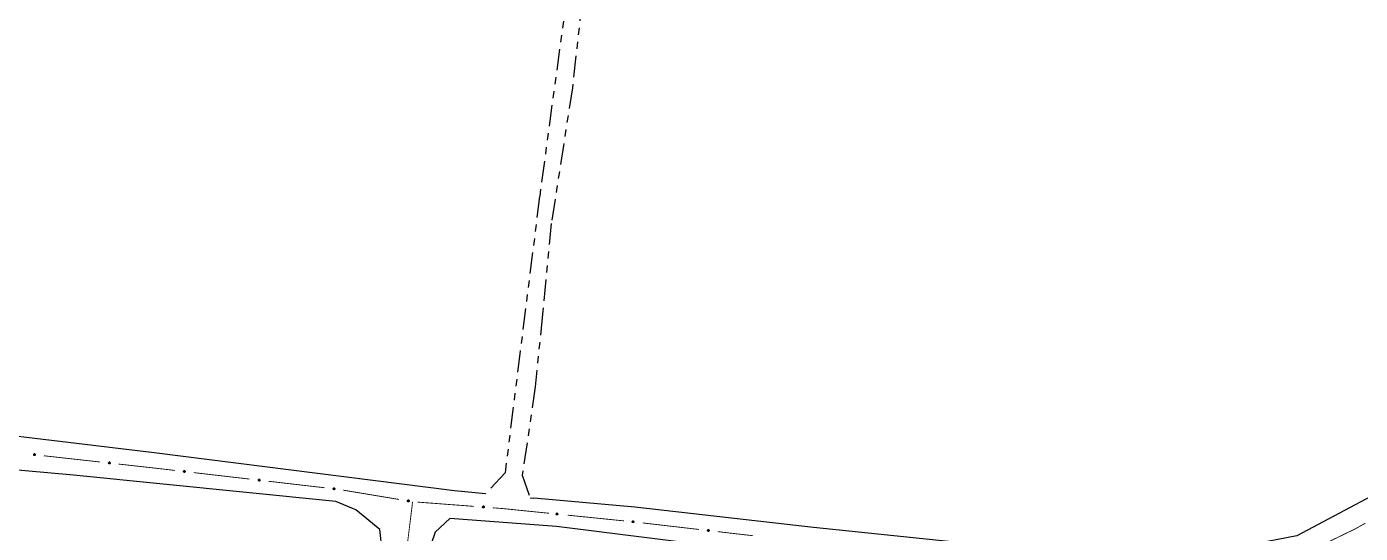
# Model space of a CAD drawing. Extents: x 211453 to 215163, y 4877397 to 4881305.
# Drawn here: x 213236.6 to 213519.8, y 4878715.2 to 4878822.8 of the extents above; entities that cross this region are included whole.
import ezdxf

# ---------------------------------------------------------------- set-up
doc = ezdxf.new("R2010")
doc.units = 0
doc.header["$LTSCALE"] = 1.5
doc.header["$MEASUREMENT"] = 0
doc.linetypes.add('TRACO_25', pattern=[8, 3, -1, 1, -1, 1, -1])
for name, color, linetype in [('SV-EIXO-ROD-ESTR', 7, 'CONTINUOUS'), ('SV-EIXO-RUA-N-PAV', 6, 'CONTINUOUS'), ('SV-EST-MUNIC-PAV', 20, 'CONTINUOUS'), ('SV-RUA-NAO-PAV', 7, 'CONTINUOUS')]:
    doc.layers.add(name, color=color, linetype=linetype)

msp = doc.modelspace()

# ---------------------------------------------------------------- linework, layer by layer
at = {"layer": 'SV-EIXO-ROD-ESTR'}
for points in [[(213238.409234, 4878731.762529), (213238.37148, 4878731.731438), (213238.332674, 4878731.712437), (213238.295747, 4878731.705905), (213238.261611, 4878731.708642), (213238.227003, 4878731.715375), (213238.193608, 4878731.729861), (213238.160105, 4878731.75415), (213238.128651, 4878731.791803), (213238.111799, 4878731.832835), (213238.103458, 4878731.868696), (213238.104262, 4878731.904456), (213238.111366, 4878731.937966), (213238.127561, 4878731.972157), (213238.152507, 4878732.005868), (213238.191134, 4878732.03658), (213238.229306, 4878732.054947), (213238.26519, 4878732.060328), (213238.301135, 4878732.059292), (213238.336385, 4878732.051994), (213238.369084, 4878732.037585), (213238.402981, 4878732.012408), (213238.432788, 4878731.973881), (213238.451542, 4878731.936018), (213238.457425, 4878731.90022), (213238.455608, 4878731.864854), (213238.449277, 4878731.83006), (213238.436112, 4878731.795885), (213238.409234, 4878731.762529)], [(213254.311374, 4878729.995624), (213254.27362, 4878729.964533), (213254.234814, 4878729.945533), (213254.197887, 4878729.939), (213254.16375, 4878729.941737), (213254.129142, 4878729.94847), (213254.095748, 4878729.962956), (213254.062245, 4878729.987245), (213254.030791, 4878730.024899), (213254.013939, 4878730.06593), (213254.005598, 4878730.101791), (213254.006402, 4878730.137551), (213254.013506, 4878730.171061), (213254.029701, 4878730.205252), (213254.054646, 4878730.238963), (213254.093274, 4878730.269676), (213254.131446, 4878730.288043), (213254.167329, 4878730.293423), (213254.203275, 4878730.292387), (213254.238525, 4878730.28509), (213254.271223, 4878730.27068), (213254.30512, 4878730.245503), (213254.334928, 4878730.206976), (213254.353682, 4878730.169113), (213254.359564, 4878730.133315), (213254.357748, 4878730.097949), (213254.351417, 4878730.063155), (213254.338252, 4878730.02898), (213254.311374, 4878729.995624)], [(213270.209222, 4878728.195478), (213270.171322, 4878728.164565), (213270.132428, 4878728.145746), (213270.09547, 4878728.139387), (213270.061347, 4878728.142284), (213270.026771, 4878728.149179), (213269.993445, 4878728.163822), (213269.960056, 4878728.188267), (213269.928779, 4878728.226068), (213269.91212, 4878728.267179), (213269.903947, 4878728.303078), (213269.904919, 4878728.338834), (213269.91218, 4878728.372311), (213269.928535, 4878728.406425), (213269.953638, 4878728.440019), (213269.99241, 4878728.47055), (213270.030667, 4878728.488737), (213270.066576, 4878728.493949), (213270.102516, 4878728.492745), (213270.137731, 4878728.485282), (213270.170362, 4878728.47072), (213270.20414, 4878728.445384), (213270.233767, 4878728.406717), (213270.252342, 4878728.368767), (213270.258057, 4878728.332941), (213270.256075, 4878728.297584), (213270.249581, 4878728.262821), (213270.236256, 4878728.228708), (213270.209222, 4878728.195478)], [(213286.102899, 4878726.354004), (213286.064999, 4878726.32309), (213286.026105, 4878726.304272), (213285.989147, 4878726.297913), (213285.955024, 4878726.300809), (213285.920448, 4878726.307705), (213285.887122, 4878726.322348), (213285.853733, 4878726.346793), (213285.822456, 4878726.384594), (213285.805797, 4878726.425704), (213285.797624, 4878726.461603), (213285.798596, 4878726.497359), (213285.805857, 4878726.530836), (213285.822212, 4878726.56495), (213285.847315, 4878726.598544), (213285.886087, 4878726.629075), (213285.924344, 4878726.647263), (213285.960253, 4878726.652475), (213285.996193, 4878726.65127), (213286.031408, 4878726.643807), (213286.064039, 4878726.629245), (213286.097817, 4878726.603909), (213286.127444, 4878726.565242), (213286.14602, 4878726.527292), (213286.151734, 4878726.491467), (213286.149752, 4878726.45611), (213286.143258, 4878726.421346), (213286.129933, 4878726.387233), (213286.102899, 4878726.354004)], [(213301.996576, 4878724.512529), (213301.958676, 4878724.481616), (213301.919782, 4878724.462797), (213301.882824, 4878724.456438), (213301.848701, 4878724.459335), (213301.814125, 4878724.46623), (213301.780799, 4878724.480873), (213301.74741, 4878724.505318), (213301.716133, 4878724.543119), (213301.699474, 4878724.58423), (213301.691301, 4878724.620129), (213301.692273, 4878724.655885), (213301.699534, 4878724.689361), (213301.715889, 4878724.723476), (213301.740992, 4878724.75707), (213301.779764, 4878724.7876), (213301.818021, 4878724.805788), (213301.85393, 4878724.811), (213301.88987, 4878724.809795), (213301.925085, 4878724.802333), (213301.957716, 4878724.787771), (213301.991494, 4878724.762435), (213302.021121, 4878724.723768), (213302.039697, 4878724.685818), (213302.045411, 4878724.649992), (213302.043429, 4878724.614635), (213302.036935, 4878724.579872), (213302.02361, 4878724.545758), (213301.996576, 4878724.512529)], [(213317.779007, 4878721.92227), (213317.739616, 4878721.893282), (213317.699833, 4878721.876423), (213317.662605, 4878721.871912), (213317.628668, 4878721.876503), (213317.594478, 4878721.885111), (213317.561922, 4878721.901395), (213317.529792, 4878721.927472), (213317.500435, 4878721.966783), (213317.485843, 4878722.008672), (213317.479468, 4878722.044933), (213317.482218, 4878722.080596), (213317.491137, 4878722.11367), (213317.50917, 4878722.146928), (213317.535914, 4878722.179231), (213317.576157, 4878722.207793), (213317.615273, 4878722.224054), (213317.651396, 4878722.227472), (213317.687232, 4878722.22448), (213317.722032, 4878722.215274), (213317.753897, 4878722.199105), (213317.786373, 4878722.172119), (213317.814038, 4878722.132025), (213317.830701, 4878722.093198), (213317.834625, 4878722.057132), (213317.830885, 4878722.021917), (213317.822669, 4878721.98752), (213317.807662, 4878721.954113), (213317.779007, 4878721.92227)], [(213333.734418, 4878720.639772), (213333.697769, 4878720.607386), (213333.659648, 4878720.587046), (213333.622971, 4878720.579233), (213333.588759, 4878720.58078), (213333.553938, 4878720.586304), (213333.52006, 4878720.59962), (213333.485732, 4878720.622727), (213333.452986, 4878720.659264), (213333.434717, 4878720.699684), (213333.425133, 4878720.735233), (213333.424692, 4878720.770999), (213333.430626, 4878720.804736), (213333.445621, 4878720.83947), (213333.469378, 4878720.874029), (213333.506913, 4878720.906067), (213333.544423, 4878720.925751), (213333.580097, 4878720.932377), (213333.616057, 4878720.932593), (213333.65154, 4878720.926526), (213333.68472, 4878720.913264), (213333.719473, 4878720.889281), (213333.750603, 4878720.851815), (213333.770663, 4878720.814628), (213333.777788, 4878720.779056), (213333.777203, 4878720.743648), (213333.772087, 4878720.708655), (213333.760119, 4878720.674043), (213333.734418, 4878720.639772)], [(213349.343349, 4878719.152049), (213349.305883, 4878719.120612), (213349.267253, 4878719.101254), (213349.230388, 4878719.094383), (213349.196228, 4878719.096805), (213349.161559, 4878719.10322), (213349.128033, 4878719.117398), (213349.094308, 4878719.141377), (213349.062508, 4878719.17874), (213349.04528, 4878719.219615), (213349.036609, 4878719.255397), (213349.037084, 4878719.291163), (213349.04388, 4878719.324737), (213349.059759, 4878719.359076), (213349.084393, 4878719.393015), (213349.122737, 4878719.424081), (213349.160738, 4878719.442799), (213349.196571, 4878719.448509), (213349.232524, 4878719.447804), (213349.267839, 4878719.440831), (213349.300669, 4878719.426724), (213349.334797, 4878719.401859), (213349.364957, 4878719.363608), (213349.384059, 4878719.325919), (213349.39027, 4878719.290177), (213349.388779, 4878719.254796), (213349.382769, 4878719.219945), (213349.369919, 4878719.18565), (213349.343349, 4878719.152049)], [(213365.488133, 4878717.510222), (213365.45067, 4878717.478781), (213365.412043, 4878717.45942), (213365.375178, 4878717.452544), (213365.341018, 4878717.454962), (213365.306348, 4878717.461373), (213365.27282, 4878717.475548), (213365.239093, 4878717.499523), (213365.207289, 4878717.536883), (213365.190056, 4878717.577756), (213365.181382, 4878717.613537), (213365.181853, 4878717.649303), (213365.188645, 4878717.682878), (213365.20452, 4878717.717218), (213365.229151, 4878717.75116), (213365.267491, 4878717.782231), (213365.30549, 4878717.800952), (213365.341322, 4878717.806666), (213365.377276, 4878717.805965), (213365.412592, 4878717.798996), (213365.445423, 4878717.784892), (213365.479553, 4878717.760032), (213365.509718, 4878717.721784), (213365.528823, 4878717.684097), (213365.535039, 4878717.648355), (213365.533552, 4878717.612974), (213365.527545, 4878717.578123), (213365.514699, 4878717.543827), (213365.488133, 4878717.510222)], [(213381.467457, 4878715.652484), (213381.429549, 4878715.621581), (213381.390649, 4878715.602772), (213381.35369, 4878715.596423), (213381.319568, 4878715.599329), (213381.284993, 4878715.606233), (213381.251671, 4878715.620885), (213381.218289, 4878715.645339), (213381.187022, 4878715.683148), (213381.170373, 4878715.724263), (213381.16221, 4878715.760164), (213381.163191, 4878715.79592), (213381.170461, 4878715.829395), (213381.186825, 4878715.863505), (213381.211937, 4878715.897092), (213381.250717, 4878715.927613), (213381.288979, 4878715.94579), (213381.324889, 4878715.950993), (213381.360829, 4878715.949779), (213381.396042, 4878715.942307), (213381.428669, 4878715.927736), (213381.462441, 4878715.902391), (213381.492057, 4878715.863717), (213381.510623, 4878715.825762), (213381.516328, 4878715.789934), (213381.514336, 4878715.754578), (213381.507833, 4878715.719816), (213381.494499, 4878715.685707), (213381.467457, 4878715.652484)]]:
    msp.add_lwpolyline(points, close=True, dxfattribs=at)
for points in [[(213238.455608, 4878731.864854), (213238.103458, 4878731.868696)], [(213238.457425, 4878731.90022), (213238.104262, 4878731.904456)], [(213238.453982, 4878731.883252), (213238.105897, 4878731.888979)], [(213238.451119, 4878731.919267), (213238.110869, 4878731.921376)], [(213238.451542, 4878731.936018), (213238.111366, 4878731.937966)], [(213238.449277, 4878731.83006), (213238.111799, 4878731.832835)], [(213238.448557, 4878731.846786), (213238.112376, 4878731.848444)], [(213238.440119, 4878731.956185), (213238.12428, 4878731.955582)], [(213238.438009, 4878731.813635), (213238.124732, 4878731.811375)], [(213238.432788, 4878731.973881), (213238.127561, 4878731.972157)], [(213238.436112, 4878731.795885), (213238.128651, 4878731.791803)], [(213238.413899, 4878731.992048), (213238.143116, 4878731.989185)], [(213238.422036, 4878731.781087), (213238.148089, 4878731.774457)], [(213238.402981, 4878732.012408), (213238.152507, 4878732.005868)], [(213238.409234, 4878731.762529), (213238.160105, 4878731.75415)], [(213238.380296, 4878732.02324), (213238.179582, 4878732.020829)], [(213238.387981, 4878731.746429), (213238.184253, 4878731.741607)], [(213238.369084, 4878732.037585), (213238.191134, 4878732.03658)], [(213238.37148, 4878731.731438), (213238.193608, 4878731.729861)], [(213238.348351, 4878732.044638), (213238.216651, 4878732.045542)], [(213238.349406, 4878731.720511), (213238.219213, 4878731.722621)], [(213238.332674, 4878731.712437), (213238.227003, 4878731.715375)], [(213238.336385, 4878732.051994), (213238.229306, 4878732.054947)], [(213254.357748, 4878730.097949), (213254.005598, 4878730.101791)], [(213254.359564, 4878730.133315), (213254.006402, 4878730.137551)], [(213254.356122, 4878730.116348), (213254.008036, 4878730.122074)], [(213254.353259, 4878730.152362), (213254.013009, 4878730.154471)], [(213254.353682, 4878730.169113), (213254.013506, 4878730.171061)], [(213254.351417, 4878730.063155), (213254.013939, 4878730.06593)], [(213254.350697, 4878730.079882), (213254.014516, 4878730.081539)], [(213254.342258, 4878730.18928), (213254.02642, 4878730.188677)], [(213254.340149, 4878730.046731), (213254.026872, 4878730.04447)], [(213254.334928, 4878730.206976), (213254.029701, 4878730.205252)], [(213254.338252, 4878730.02898), (213254.030791, 4878730.024899)], [(213254.316039, 4878730.225143), (213254.045256, 4878730.22228)], [(213254.324176, 4878730.014182), (213254.050228, 4878730.007552)], [(213254.30512, 4878730.245503), (213254.054646, 4878730.238963)], [(213254.311374, 4878729.995624), (213254.062245, 4878729.987245)], [(213254.282436, 4878730.256335), (213254.081722, 4878730.253924)], [(213254.290121, 4878729.979524), (213254.086393, 4878729.974703)], [(213254.271223, 4878730.27068), (213254.093274, 4878730.269676)], [(213254.27362, 4878729.964533), (213254.095748, 4878729.962956)], [(213254.25049, 4878730.277733), (213254.118791, 4878730.278637)], [(213254.251545, 4878729.953606), (213254.121352, 4878729.955716)], [(213254.234814, 4878729.945533), (213254.129142, 4878729.94847)], [(213254.238525, 4878730.28509), (213254.131446, 4878730.288043)], [(213270.256075, 4878728.297584), (213269.903947, 4878728.303078)], [(213270.258057, 4878728.332941), (213269.904919, 4878728.338834)], [(213270.254535, 4878728.31599), (213269.90648, 4878728.323349)], [(213270.251841, 4878728.352018), (213269.911605, 4878728.355723)], [(213270.249581, 4878728.262821), (213269.91212, 4878728.267179)], [(213270.252342, 4878728.368767), (213269.91218, 4878728.372311)], [(213270.248939, 4878728.27955), (213269.91277, 4878728.282785)], [(213270.238236, 4878728.246449), (213269.924952, 4878728.245658)], [(213270.241014, 4878728.388987), (213269.925176, 4878728.389866)], [(213270.233767, 4878728.406717), (213269.928535, 4878728.406425)], [(213270.236256, 4878728.228708), (213269.928779, 4878728.226068)], [(213270.214963, 4878728.424973), (213269.944169, 4878728.42338)], [(213270.222111, 4878728.213976), (213269.948135, 4878728.208631)], [(213270.20414, 4878728.445384), (213269.953638, 4878728.440019)], [(213270.209222, 4878728.195478), (213269.960056, 4878728.188267)], [(213270.181507, 4878728.456322), (213269.980784, 4878728.454853)], [(213270.187893, 4878728.179478), (213269.984145, 4878728.175612)], [(213270.170362, 4878728.47072), (213269.99241, 4878728.47055)], [(213270.171322, 4878728.164565), (213269.993445, 4878728.163822)], [(213270.149662, 4878728.477869), (213270.017968, 4878728.479391)], [(213270.149196, 4878728.153742), (213270.019015, 4878728.156462)], [(213270.132428, 4878728.145746), (213270.026771, 4878728.149179)], [(213270.137731, 4878728.485282), (213270.030667, 4878728.488737)], [(213286.149752, 4878726.45611), (213285.797624, 4878726.461603)], [(213286.151734, 4878726.491467), (213285.798596, 4878726.497359)], [(213286.148212, 4878726.474516), (213285.800157, 4878726.481875)], [(213286.145518, 4878726.510543), (213285.805282, 4878726.514248)], [(213286.143258, 4878726.421346), (213285.805797, 4878726.425704)], [(213286.14602, 4878726.527292), (213285.805857, 4878726.530836)], [(213286.142616, 4878726.438076), (213285.806447, 4878726.44131)], [(213286.131913, 4878726.404974), (213285.818629, 4878726.404184)], [(213286.134691, 4878726.547512), (213285.818853, 4878726.548391)], [(213286.127444, 4878726.565242), (213285.822212, 4878726.56495)], [(213286.129933, 4878726.387233), (213285.822456, 4878726.384594)], [(213286.10864, 4878726.583498), (213285.837847, 4878726.581905)], [(213286.115788, 4878726.372501), (213285.841812, 4878726.367156)], [(213286.097817, 4878726.603909), (213285.847315, 4878726.598544)], [(213286.102899, 4878726.354004), (213285.853733, 4878726.346793)], [(213286.075184, 4878726.614847), (213285.874461, 4878726.613378)], [(213286.08157, 4878726.338004), (213285.877822, 4878726.334137)], [(213286.064039, 4878726.629245), (213285.886087, 4878726.629075)], [(213286.064999, 4878726.32309), (213285.887122, 4878726.322348)], [(213286.043339, 4878726.636395), (213285.911645, 4878726.637916)], [(213286.042874, 4878726.312267), (213285.912692, 4878726.314987)], [(213286.026105, 4878726.304272), (213285.920448, 4878726.307705)], [(213286.031408, 4878726.643807), (213285.924344, 4878726.647263)], [(213302.043429, 4878724.614635), (213301.691301, 4878724.620129)], [(213302.045411, 4878724.649992), (213301.692273, 4878724.655885)], [(213302.041889, 4878724.633041), (213301.693834, 4878724.6404)], [(213302.039195, 4878724.669068), (213301.698959, 4878724.672774)], [(213302.036935, 4878724.579872), (213301.699474, 4878724.58423)], [(213302.039697, 4878724.685818), (213301.699534, 4878724.689361)], [(213302.036293, 4878724.596601), (213301.700124, 4878724.599835)], [(213302.02559, 4878724.5635), (213301.712306, 4878724.562709)], [(213302.028368, 4878724.706038), (213301.71253, 4878724.706916)], [(213302.021121, 4878724.723768), (213301.715889, 4878724.723476)], [(213302.02361, 4878724.545758), (213301.716133, 4878724.543119)], [(213302.002317, 4878724.742023), (213301.731524, 4878724.740431)], [(213302.009465, 4878724.531027), (213301.735489, 4878724.525682)], [(213301.991494, 4878724.762435), (213301.740992, 4878724.75707)], [(213301.996576, 4878724.512529), (213301.74741, 4878724.505318)], [(213301.968861, 4878724.773373), (213301.768138, 4878724.771903)], [(213301.975247, 4878724.496529), (213301.771499, 4878724.492663)], [(213301.957716, 4878724.787771), (213301.779764, 4878724.7876)], [(213301.958676, 4878724.481616), (213301.780799, 4878724.480873)], [(213301.937016, 4878724.79492), (213301.805322, 4878724.796442)], [(213301.936551, 4878724.470792), (213301.806369, 4878724.473513)], [(213301.919782, 4878724.462797), (213301.814125, 4878724.46623)], [(213301.925085, 4878724.802333), (213301.818021, 4878724.805788)], [(213317.830885, 4878722.021917), (213317.479468, 4878722.044933)], [(213317.834625, 4878722.057132), (213317.482218, 4878722.080596)], [(213317.830264, 4878722.040377), (213317.483007, 4878722.065053)], [(213317.822669, 4878721.98752), (213317.485843, 4878722.008672)], [(213317.822861, 4878722.004261), (213317.487269, 4878722.024226)], [(213317.829366, 4878722.076494), (213317.489737, 4878722.097132)], [(213317.830701, 4878722.093198), (213317.491137, 4878722.11367)], [(213317.810523, 4878721.971734), (213317.497588, 4878721.986539)], [(213317.807662, 4878721.954113), (213317.500435, 4878721.966783)], [(213317.820393, 4878722.113956), (213317.504991, 4878722.130556)], [(213317.814038, 4878722.132025), (213317.50917, 4878722.146928)], [(213317.792801, 4878721.940104), (213317.518899, 4878721.948404)], [(213317.796166, 4878722.151194), (213317.525629, 4878722.163084)], [(213317.779007, 4878721.92227), (213317.529792, 4878721.927472)], [(213317.786373, 4878722.172119), (213317.535914, 4878722.179231)], [(213317.756909, 4878721.907352), (213317.553221, 4878721.913633)], [(213317.739616, 4878721.893282), (213317.561922, 4878721.901395)], [(213317.764312, 4878722.18417), (213317.563764, 4878722.192695)], [(213317.753897, 4878722.199105), (213317.576157, 4878722.207793)], [(213317.716979, 4878721.883573), (213317.587094, 4878721.892771)], [(213317.699833, 4878721.876423), (213317.594478, 4878721.885111)], [(213317.733579, 4878722.207276), (213317.602124, 4878722.215352)], [(213317.722032, 4878722.215274), (213317.615273, 4878722.224054)], [(213333.777788, 4878720.779056), (213333.424692, 4878720.770999)], [(213333.777203, 4878720.743648), (213333.425133, 4878720.735233)], [(213333.774938, 4878720.761979), (213333.426864, 4878720.755588)], [(213333.770663, 4878720.814628), (213333.430626, 4878720.804736)], [(213333.770823, 4878720.797872), (213333.430706, 4878720.788139)], [(213333.772087, 4878720.708655), (213333.434717, 4878720.699684)], [(213333.770785, 4878720.725346), (213333.43475, 4878720.715304)], [(213333.758545, 4878720.834385), (213333.442919, 4878720.822791)], [(213333.750603, 4878720.851815), (213333.445621, 4878720.83947)], [(213333.761397, 4878720.691848), (213333.448389, 4878720.678687)], [(213333.760119, 4878720.674043), (213333.452986, 4878720.659264)], [(213333.731093, 4878720.869314), (213333.460574, 4878720.857029)], [(213333.719473, 4878720.889281), (213333.469378, 4878720.874029)], [(213333.746567, 4878720.658764), (213333.473016, 4878720.642604)], [(213333.734418, 4878720.639772), (213333.485732, 4878720.622727)], [(213333.696425, 4878720.899318), (213333.495916, 4878720.889923)], [(213333.68472, 4878720.913264), (213333.506913, 4878720.906067)], [(213333.713738, 4878720.622942), (213333.510302, 4878720.611033)], [(213333.697769, 4878720.607386), (213333.52006, 4878720.59962)], [(213333.663754, 4878720.91959), (213333.532103, 4878720.915911)], [(213333.65154, 4878720.926526), (213333.544423, 4878720.925751)], [(213333.676088, 4878720.595697), (213333.545901, 4878720.593275)], [(213333.659648, 4878720.587046), (213333.553938, 4878720.586304)], [(213349.388779, 4878719.254796), (213349.036609, 4878719.255397)], [(213349.39027, 4878719.290177), (213349.037084, 4878719.291163)], [(213349.386984, 4878719.273179), (213349.038861, 4878719.275702)], [(213349.38379, 4878719.309165), (213349.043535, 4878719.308144)], [(213349.384059, 4878719.325919), (213349.04388, 4878719.324737)], [(213349.382769, 4878719.219945), (213349.04528, 4878719.219615)], [(213349.381895, 4878719.236664), (213349.045713, 4878719.235228)], [(213349.37245, 4878719.34598), (213349.056631, 4878719.342471)], [(213349.371652, 4878719.203417), (213349.05841, 4878719.198275)], [(213349.364957, 4878719.363608), (213349.059759, 4878719.359076)], [(213349.369919, 4878719.18565), (213349.062508, 4878719.17874)], [(213349.345902, 4878719.381601), (213349.075157, 4878719.376246)], [(213349.35598, 4878719.170724), (213349.082105, 4878719.161573)], [(213349.334797, 4878719.401859), (213349.084393, 4878719.393015)], [(213349.343349, 4878719.152049), (213349.094308, 4878719.141377)], [(213349.312013, 4878719.412482), (213349.11133, 4878719.408224)], [(213349.322245, 4878719.135754), (213349.11857, 4878719.129058)], [(213349.300669, 4878719.426724), (213349.122737, 4878719.424081)], [(213349.305883, 4878719.120612), (213349.128033, 4878719.117398)], [(213349.279872, 4878719.433585), (213349.14817, 4878719.433277)], [(213349.28391, 4878719.109482), (213349.153703, 4878719.110394)], [(213349.267839, 4878719.440831), (213349.160738, 4878719.442799)], [(213349.267253, 4878719.101254), (213349.161559, 4878719.10322)], [(213365.533552, 4878717.612974), (213365.181382, 4878717.613537)], [(213365.535039, 4878717.648355), (213365.181853, 4878717.649303)], [(213365.531755, 4878717.631357), (213365.183631, 4878717.633842)], [(213365.528556, 4878717.667342), (213365.188302, 4878717.666284)], [(213365.528823, 4878717.684097), (213365.188645, 4878717.682878)], [(213365.527545, 4878717.578123), (213365.190056, 4878717.577756)], [(213365.52667, 4878717.594842), (213365.190488, 4878717.593369)], [(213365.517213, 4878717.704157), (213365.201394, 4878717.700613)], [(213365.516431, 4878717.561594), (213365.203189, 4878717.556417)], [(213365.509718, 4878717.721784), (213365.20452, 4878717.717218)], [(213365.514699, 4878717.543827), (213365.207289, 4878717.536883)], [(213365.490661, 4878717.739774), (213365.219916, 4878717.73439)], [(213365.500762, 4878717.528898), (213365.226888, 4878717.519718)], [(213365.479553, 4878717.760032), (213365.229151, 4878717.75116)], [(213365.488133, 4878717.510222), (213365.239093, 4878717.499523)], [(213365.456769, 4878717.770652), (213365.256086, 4878717.766372)], [(213365.467031, 4878717.493925), (213365.263357, 4878717.487206)], [(213365.445423, 4878717.784892), (213365.267491, 4878717.782231)], [(213365.45067, 4878717.478781), (213365.27282, 4878717.475548)], [(213365.424626, 4878717.791751), (213365.292923, 4878717.791429)], [(213365.428698, 4878717.467649), (213365.298491, 4878717.468546)], [(213365.412592, 4878717.798996), (213365.30549, 4878717.800952)], [(213365.412043, 4878717.45942), (213365.306348, 4878717.461373)], [(213381.514336, 4878715.754578), (213381.16221, 4878715.760164)], [(213381.516328, 4878715.789934), (213381.163191, 4878715.79592)], [(213381.512802, 4878715.772985), (213381.164749, 4878715.780435)], [(213381.510117, 4878715.809012), (213381.169882, 4878715.812807)], [(213381.507833, 4878715.719816), (213381.170373, 4878715.724263)], [(213381.510623, 4878715.825762), (213381.170461, 4878715.829395)], [(213381.507196, 4878715.736546), (213381.171027, 4878715.739869)], [(213381.496484, 4878715.703447), (213381.1832, 4878715.702739)], [(213381.4993, 4878715.845984), (213381.183462, 4878715.846946)], [(213381.492057, 4878715.863717), (213381.186825, 4878715.863505)], [(213381.494499, 4878715.685707), (213381.187022, 4878715.683148)], [(213381.473258, 4878715.881977), (213381.202464, 4878715.880456)], [(213381.48035, 4878715.670979), (213381.206373, 4878715.665706)], [(213381.462441, 4878715.902391), (213381.211937, 4878715.897092)], [(213381.467457, 4878715.652484), (213381.218289, 4878715.645339)], [(213381.43981, 4878715.913335), (213381.239087, 4878715.911919)], [(213381.446124, 4878715.63649), (213381.242375, 4878715.632677)], [(213381.428669, 4878715.927736), (213381.250717, 4878715.927613)], [(213381.429549, 4878715.621581), (213381.251671, 4878715.620885)], [(213381.407971, 4878715.934891), (213381.276277, 4878715.936447)], [(213381.40742, 4878715.610763), (213381.277239, 4878715.613518)], [(213381.390649, 4878715.602772), (213381.284993, 4878715.606233)], [(213381.396042, 4878715.942307), (213381.288979, 4878715.94579)]]:
    msp.add_lwpolyline(points, dxfattribs=at)
at = {"layer": 'SV-EIXO-ROD-ESTR', "const_width": 0.18}
for points in [[(213252.192961, 4878730.341761), (213240.266356, 4878731.66694)], [(213263.124357, 4878729.127162), (213256.168496, 4878729.900035)], [(213263.125682, 4878729.127009), (213263.124357, 4878729.127162)], [(213268.092456, 4878728.551548), (213263.125682, 4878729.127009)], [(213283.986133, 4878726.710074), (213272.065875, 4878728.091179)], [(213299.87981, 4878724.868599), (213287.959552, 4878726.249705)], [(213315.682591, 4878722.383272), (213303.845864, 4878724.35606)], [(213331.605243, 4878720.911977), (213319.639745, 4878721.8213)], [(213337.670947, 4878720.451011), (213335.593742, 4878720.608869)], [(213338.583038, 4878720.358157), (213337.670947, 4878720.451011)], [(213347.536758, 4878719.446619), (213338.583038, 4878720.358157)], [(213363.454641, 4878717.827666), (213351.516215, 4878719.041744)], [(213379.350784, 4878716.009112), (213367.430891, 4878717.393358)], [(213520.889284, 4878717.356774), (213519.144484, 4878716.37919)], [(213390.804863, 4878714.67896), (213383.324082, 4878715.547696)], [(213518.649553, 4878716.101889), (213510.161895, 4878711.986661)], [(213519.144484, 4878716.37919), (213518.649553, 4878716.101889)]]:
    msp.add_lwpolyline(points, dxfattribs=at)
at = {"layer": 'SV-EIXO-RUA-N-PAV', "const_width": 0.18}
msp.add_lwpolyline([(213318.563857, 4878721.903061), (213317.089518, 4878709.993975)], dxfattribs=at)
at = {"layer": 'SV-EST-MUNIC-PAV', "linetype": 'Continuous'}
for points in [[(213776.377498, 4879059.142352, 13.303078), (213754.511297, 4879028.362034, 13.303078), (213699.625071, 4878949.878116, 13.744922), (213664.475648, 4878897.71094, 13.744922), (213635.454877, 4878852.861865, 14.0476), (213601.26496, 4878802.854201, 14.170564), (213578.270376, 4878774.121569, 14.12327), (213548.086725, 4878741.755553, 14.12327), (213532.157913, 4878728.424088, 14.170564), (213506.278842, 4878714.618872, 14.066518), (213485.787619, 4878710.71133, 14.066518), (213466.505513, 4878710.462994, 14.189481), (213441.872188, 4878712.424689, 14.198939), (213403.696774, 4878716.397138, 14.274609), (213365.741282, 4878720.739499, 14.463783), (213344.315783, 4878722.671645, 14.463783)], [(213312.368635, 4878708.636267, 13.915178), (213312.070622, 4878711.45528, 13.915178), (213311.586484, 4878716.034932, 13.915178), (213306.484757, 4878720.164578, 13.83005), (213302.293785, 4878721.95459, 13.75438), (213246.545935, 4878727.558205, 12.87472), (213231.583873, 4878728.899206, 12.931472), (213201.369377, 4878732.801001, 12.420702), (213159.56323, 4878737.933535, 11.985601), (213121.477849, 4878741.825992, 11.985601), (213090.263031, 4878746.477729, 11.985601), (213050.597329, 4878750.880222, 12.316656), (213009.931408, 4878755.662727, 12.666629), (212966.915141, 4878760.735375, 13.858426), (212925.989364, 4878764.898019, 14.63404), (212887.473739, 4878769.490379, 15.192104), (212858.389368, 4878773.402078, 15.5137), (212821.964271, 4878776.944462, 15.873131), (212780.888316, 4878781.687009, 16.25148), (212768.786682, 4878782.647842, 16.298773), (212765.251834, 4878780.86579, 16.308231), (212763.03743, 4878777.639273, 16.431194)], [(213334.063916, 4878723.596156, 14.463783), (213327.456, 4878724.192057, 14.378654), (213263.686548, 4878732.29587, 13.328738), (213207.068261, 4878739.109329, 11.881556)], [(213386.373066, 4878711.968659, 14.567829), (213349.110556, 4878716.611676, 14.255692), (213326.467519, 4878718.343247, 13.811132), (213323.357979, 4878715.434058, 13.915178), (213321.664664, 4878710.448391, 13.915178), (213321.069497, 4878709.065456, 13.915178)]]:
    msp.add_polyline3d(points, dxfattribs=at)
at = {"layer": 'SV-RUA-NAO-PAV', "linetype": 'TRACO_25'}
for points in [[(213343.913007, 4879059.159611, 15.910773), (213350.370867, 4879057.614142, 15.72742), (213350.211706, 4879054.613922, 15.992264), (213349.872869, 4879050.493625, 16.1145), (213349.964488, 4879048.658871, 16.1145), (213350.174502, 4879044.453157, 16.277481), (213351.876097, 4879038.092609, 16.236736), (213356.738903, 4879026.291525, 16.277481), (213367.13471, 4878995.98727, 16.459572), (213369.93894, 4878981.949693, 16.440653), (213369.092908, 4878967.372524, 16.450111), (213364.982051, 4878932.909393, 16.279856), (213357.984804, 4878884.329178, 15.873131), (213352.986088, 4878841.827644, 15.475865), (213345.530595, 4878786.768693, 15.135351), (213341.409291, 4878753.905261, 14.690792), (213338.196133, 4878728.060423, 14.454325), (213334.063916, 4878723.596156, 14.454325)], [(213366.432949, 4879059.158713, 16.460835), (213363.40945, 4879058.49369, 15.931147), (213353.670713, 4879057.093972, 16.073755), (213353.452459, 4879056.747056, 16.073755), (213353.293655, 4879055.293655, 16.297853), (213352.918708, 4879048.510653, 16.297853), (213352.953889, 4879045.773146, 16.277481), (213354.095249, 4879040.452699, 16.134872), (213358.617903, 4879029.311678, 16.277481), (213364.706683, 4879013.101554, 16.277481), (213369.073399, 4879001.476069, 16.563618), (213372.197285, 4878988.798207, 16.487947), (213373.070681, 4878976.970373, 16.364985), (213369.108907, 4878945.856596, 16.31769), (213363.551235, 4878899.38586, 16.081223), (213357.273629, 4878852.385285, 15.816379), (213352.484939, 4878809.873735, 15.419113), (213348.002474, 4878781.029572, 15.163728), (213346.122184, 4878761.768544, 15.163728), (213344.611774, 4878746.296433, 14.861049), (213341.846699, 4878727.510221, 14.832673), (213343.520128, 4878722.743397, 14.832673), (213344.315783, 4878722.671645, 14.832673)]]:
    msp.add_polyline3d(points, dxfattribs=at)

doc.saveas('drawing.dxf')
